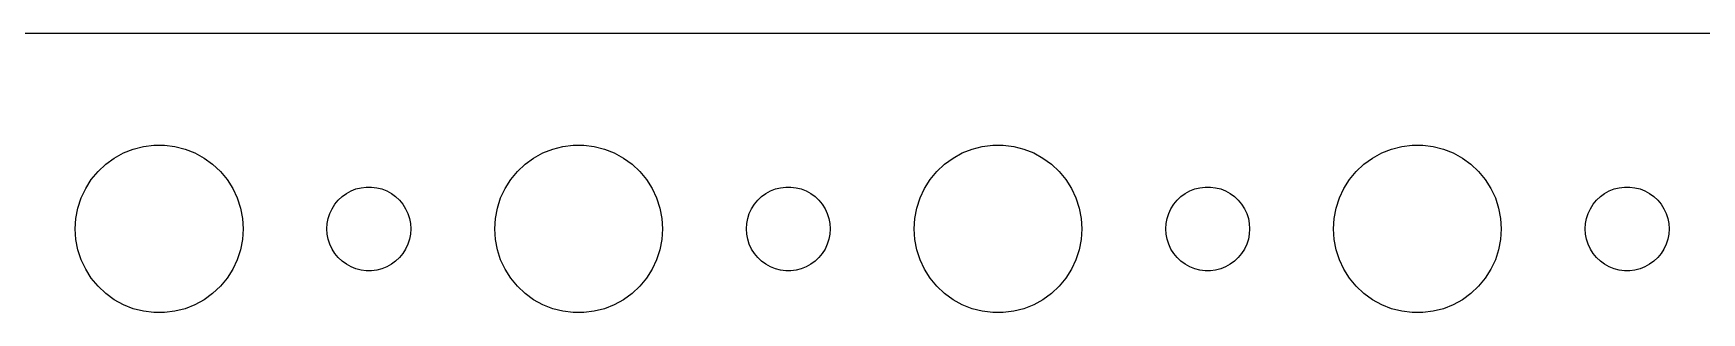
# Model space of a CAD drawing. Header units: metres. Extents: x -112 to 112, y -97 to 97.
# Drawn here: x -4.5 to 55.2, y 87 to 97 of the extents above; entities that cross this region are included whole.
import ezdxf

# ---------------------------------------------------------------- set-up
doc = ezdxf.new("R2010")
doc.units = ezdxf.units.M

msp = doc.modelspace()

# ---------------------------------------------------------------- linework, layer by layer
for p, q in [((107.314, 96.9901), (-107.314, 96.9901)), ((-1.91226, 92.3115), (-1.60747, 92.533)), ((-1.60747, 92.533), (-1.27733, 92.7145)), ((-1.27733, 92.7145), (-0.92705, 92.8532)), ((-0.92705, 92.8532), (-0.56213, 92.9469)), ((-0.56213, 92.9469), (-0.18837, 92.9941)), ((-0.18837, 92.9941), (0.18837, 92.9941)), ((0.18837, 92.9941), (0.56213, 92.9469)), ((0.56213, 92.9469), (0.92705, 92.8532)), ((0.92705, 92.8532), (1.27733, 92.7145)), ((1.27733, 92.7145), (1.60747, 92.533)), ((1.60747, 92.533), (1.91226, 92.3115)), ((13.0877, 92.3115), (13.3925, 92.533)), ((13.3925, 92.533), (13.7227, 92.7145)), ((13.7227, 92.7145), (14.0729, 92.8532)), ((14.0729, 92.8532), (14.4379, 92.9469)), ((14.4379, 92.9469), (14.8116, 92.9941)), ((14.8116, 92.9941), (15.1884, 92.9941)), ((15.1884, 92.9941), (15.5621, 92.9469)), ((15.5621, 92.9469), (15.927, 92.8532)), ((15.927, 92.8532), (16.2773, 92.7145)), ((16.2773, 92.7145), (16.6075, 92.533)), ((16.6075, 92.533), (16.9123, 92.3115)), ((28.0877, 92.3115), (28.3925, 92.533)), ((28.3925, 92.533), (28.7227, 92.7145)), ((28.7227, 92.7145), (29.0729, 92.8532)), ((29.0729, 92.8532), (29.4379, 92.9469)), ((29.4379, 92.9469), (29.8116, 92.9941)), ((29.8116, 92.9941), (30.1884, 92.9941)), ((30.1884, 92.9941), (30.5621, 92.9469)), ((30.5621, 92.9469), (30.927, 92.8532)), ((30.927, 92.8532), (31.2773, 92.7145)), ((31.2773, 92.7145), (31.6075, 92.533)), ((31.6075, 92.533), (31.9123, 92.3115)), ((43.0877, 92.3115), (43.3925, 92.533)), ((43.3925, 92.533), (43.7227, 92.7145)), ((43.7227, 92.7145), (44.0729, 92.8532)), ((44.0729, 92.8532), (44.4379, 92.9469)), ((44.4379, 92.9469), (44.8116, 92.9941)), ((44.8116, 92.9941), (45.1884, 92.9941)), ((45.1884, 92.9941), (45.5621, 92.9469)), ((45.5621, 92.9469), (45.927, 92.8532)), ((45.927, 92.8532), (46.2773, 92.7145)), ((46.2773, 92.7145), (46.6075, 92.533)), ((46.6075, 92.533), (46.9123, 92.3115)), ((-2.42705, 91.7634), (-2.1869, 92.0536)), ((-2.1869, 92.0536), (-1.91226, 92.3115)), ((1.91226, 92.3115), (2.1869, 92.0536)), ((2.1869, 92.0536), (2.42705, 91.7634)), ((12.5729, 91.7634), (12.8131, 92.0536)), ((12.8131, 92.0536), (13.0877, 92.3115)), ((16.9123, 92.3115), (17.1869, 92.0536)), ((17.1869, 92.0536), (17.427, 91.7634)), ((27.5729, 91.7634), (27.8131, 92.0536)), ((27.8131, 92.0536), (28.0877, 92.3115)), ((31.9123, 92.3115), (32.1869, 92.0536)), ((32.1869, 92.0536), (32.427, 91.7634)), ((42.5729, 91.7634), (42.8131, 92.0536)), ((42.8131, 92.0536), (43.0877, 92.3115)), ((46.9123, 92.3115), (47.1869, 92.0536)), ((47.1869, 92.0536), (47.427, 91.7634)), ((-2.78932, 91.1044), (-2.62891, 91.4453)), ((-2.62891, 91.4453), (-2.42705, 91.7634)), ((2.42705, 91.7634), (2.62891, 91.4453)), ((2.62891, 91.4453), (2.78932, 91.1044)), ((6.69626, 91.2665), (6.86133, 91.3572)), ((6.86133, 91.3572), (7.03647, 91.4266)), ((7.03647, 91.4266), (7.21892, 91.4734)), ((7.21892, 91.4734), (7.40581, 91.497)), ((7.40581, 91.497), (7.59418, 91.497)), ((7.59418, 91.497), (7.78107, 91.4734)), ((7.78107, 91.4734), (7.96352, 91.4266)), ((7.96352, 91.4266), (8.13866, 91.3572)), ((8.13866, 91.3572), (8.30373, 91.2665)), ((12.2107, 91.1044), (12.3711, 91.4453)), ((12.3711, 91.4453), (12.5729, 91.7634)), ((17.427, 91.7634), (17.6289, 91.4453)), ((17.6289, 91.4453), (17.7893, 91.1044)), ((21.6963, 91.2665), (21.8613, 91.3572)), ((21.8613, 91.3572), (22.0365, 91.4266)), ((22.0365, 91.4266), (22.2189, 91.4734)), ((22.2189, 91.4734), (22.4058, 91.497)), ((22.4058, 91.497), (22.5942, 91.497)), ((22.5942, 91.497), (22.7811, 91.4734)), ((22.7811, 91.4734), (22.9635, 91.4266)), ((22.9635, 91.4266), (23.1387, 91.3572)), ((23.1387, 91.3572), (23.3037, 91.2665)), ((27.2107, 91.1044), (27.3711, 91.4453)), ((27.3711, 91.4453), (27.5729, 91.7634)), ((32.427, 91.7634), (32.6289, 91.4453)), ((32.6289, 91.4453), (32.7893, 91.1044)), ((36.6963, 91.2665), (36.8613, 91.3572)), ((36.8613, 91.3572), (37.0365, 91.4266)), ((37.0365, 91.4266), (37.2189, 91.4734)), ((37.2189, 91.4734), (37.4058, 91.497)), ((37.4058, 91.497), (37.5942, 91.497)), ((37.5942, 91.497), (37.7811, 91.4734)), ((37.7811, 91.4734), (37.9635, 91.4266)), ((37.9635, 91.4266), (38.1387, 91.3572)), ((38.1387, 91.3572), (38.3037, 91.2665)), ((42.2107, 91.1044), (42.3711, 91.4453)), ((42.3711, 91.4453), (42.5729, 91.7634)), ((47.427, 91.7634), (47.6289, 91.4453)), ((47.6289, 91.4453), (47.7893, 91.1044)), ((51.6963, 91.2665), (51.8613, 91.3572)), ((51.8613, 91.3572), (52.0365, 91.4266)), ((52.0365, 91.4266), (52.2189, 91.4734)), ((52.2189, 91.4734), (52.4058, 91.497)), ((52.4058, 91.497), (52.5942, 91.497)), ((52.5942, 91.497), (52.7811, 91.4734)), ((52.7811, 91.4734), (52.9635, 91.4266)), ((52.9635, 91.4266), (53.1387, 91.3572)), ((53.1387, 91.3572), (53.3037, 91.2665)), ((-2.97633, 90.376), (-2.90575, 90.7461)), ((-2.90575, 90.7461), (-2.78932, 91.1044)), ((2.78932, 91.1044), (2.90575, 90.7461)), ((2.90575, 90.7461), (2.97633, 90.376)), ((6.10533, 90.5522), (6.18553, 90.7226)), ((6.18553, 90.7226), (6.28647, 90.8817)), ((6.28647, 90.8817), (6.40654, 91.0268)), ((6.40654, 91.0268), (6.54385, 91.1558)), ((6.54385, 91.1558), (6.69626, 91.2665)), ((8.30373, 91.2665), (8.45613, 91.1558)), ((8.45613, 91.1558), (8.59344, 91.0268)), ((8.59344, 91.0268), (8.71352, 90.8817)), ((8.71352, 90.8817), (8.81445, 90.7226)), ((8.81445, 90.7226), (8.89465, 90.5522)), ((12.0237, 90.376), (12.0942, 90.7461)), ((12.0942, 90.7461), (12.2107, 91.1044)), ((17.7893, 91.1044), (17.9057, 90.7461)), ((17.9057, 90.7461), (17.9763, 90.376)), ((21.1053, 90.5522), (21.1855, 90.7226)), ((21.1855, 90.7226), (21.2865, 90.8817)), ((21.2865, 90.8817), (21.4065, 91.0268)), ((21.4065, 91.0268), (21.5439, 91.1558)), ((21.5439, 91.1558), (21.6963, 91.2665)), ((23.3037, 91.2665), (23.4561, 91.1558)), ((23.4561, 91.1558), (23.5934, 91.0268)), ((23.5934, 91.0268), (23.7135, 90.8817)), ((23.7135, 90.8817), (23.8145, 90.7226)), ((23.8145, 90.7226), (23.8947, 90.5522)), ((27.0237, 90.376), (27.0942, 90.7461)), ((27.0942, 90.7461), (27.2107, 91.1044)), ((32.7893, 91.1044), (32.9057, 90.7461)), ((32.9057, 90.7461), (32.9763, 90.376)), ((36.1053, 90.5522), (36.1855, 90.7226)), ((36.1855, 90.7226), (36.2865, 90.8817)), ((36.2865, 90.8817), (36.4065, 91.0268)), ((36.4065, 91.0268), (36.5439, 91.1558)), ((36.5439, 91.1558), (36.6963, 91.2665)), ((38.3037, 91.2665), (38.4561, 91.1558)), ((38.4561, 91.1558), (38.5934, 91.0268)), ((38.5934, 91.0268), (38.7135, 90.8817)), ((38.7135, 90.8817), (38.8145, 90.7226)), ((38.8145, 90.7226), (38.8947, 90.5522)), ((42.0237, 90.376), (42.0942, 90.7461)), ((42.0942, 90.7461), (42.2107, 91.1044)), ((47.7893, 91.1044), (47.9057, 90.7461)), ((47.9057, 90.7461), (47.9763, 90.376)), ((51.1053, 90.5522), (51.1855, 90.7226)), ((51.1855, 90.7226), (51.2865, 90.8817)), ((51.2865, 90.8817), (51.4065, 91.0268)), ((51.4065, 91.0268), (51.5439, 91.1558)), ((51.5439, 91.1558), (51.6963, 91.2665)), ((53.3037, 91.2665), (53.4561, 91.1558)), ((53.4561, 91.1558), (53.5934, 91.0268)), ((53.5934, 91.0268), (53.7135, 90.8817)), ((53.7135, 90.8817), (53.8145, 90.7226)), ((53.8145, 90.7226), (53.8947, 90.5522)), ((-3, 90), (-2.97633, 90.376)), ((2.97633, 90.376), (3, 90)), ((6, 90), (6.01183, 90.188)), ((6.01183, 90.188), (6.04712, 90.373)), ((6.04712, 90.373), (6.10533, 90.5522)), ((8.89465, 90.5522), (8.95287, 90.373)), ((8.95287, 90.373), (8.98816, 90.188)), ((8.98816, 90.188), (9, 90)), ((12, 90), (12.0237, 90.376)), ((17.9763, 90.376), (18, 90)), ((21, 90), (21.0118, 90.188)), ((21.0118, 90.188), (21.0471, 90.373)), ((21.0471, 90.373), (21.1053, 90.5522)), ((23.8947, 90.5522), (23.9529, 90.373)), ((23.9529, 90.373), (23.9882, 90.188)), ((23.9882, 90.188), (24, 90)), ((27, 90), (27.0237, 90.376)), ((32.9763, 90.376), (33, 90)), ((36, 90), (36.0118, 90.188)), ((36.0118, 90.188), (36.0471, 90.373)), ((36.0471, 90.373), (36.1053, 90.5522)), ((38.8947, 90.5522), (38.9529, 90.373)), ((38.9529, 90.373), (38.9882, 90.188)), ((38.9882, 90.188), (39, 90)), ((42, 90), (42.0237, 90.376)), ((47.9763, 90.376), (48, 90)), ((51, 90), (51.0118, 90.188)), ((51.0118, 90.188), (51.0471, 90.373)), ((51.0471, 90.373), (51.1053, 90.5522)), ((53.8947, 90.5522), (53.9529, 90.373)), ((53.9529, 90.373), (53.9882, 90.188)), ((53.9882, 90.188), (54, 90)), ((-2.97633, 89.624), (-3, 90)), ((-2.90575, 89.2539), (-2.97633, 89.624)), ((2.97633, 89.624), (2.90575, 89.2539)), ((3, 90), (2.97633, 89.624)), ((6.01183, 89.812), (6, 90)), ((6.04712, 89.627), (6.01183, 89.812)), ((6.10533, 89.4478), (6.04712, 89.627)), ((8.95287, 89.627), (8.89465, 89.4478)), ((8.98816, 89.812), (8.95287, 89.627)), ((9, 90), (8.98816, 89.812)), ((12.0237, 89.624), (12, 90)), ((12.0942, 89.2539), (12.0237, 89.624)), ((17.9763, 89.624), (17.9057, 89.2539)), ((18, 90), (17.9763, 89.624)), ((21.0118, 89.812), (21, 90)), ((21.0471, 89.627), (21.0118, 89.812)), ((21.1053, 89.4478), (21.0471, 89.627)), ((23.9529, 89.627), (23.8947, 89.4478)), ((23.9882, 89.812), (23.9529, 89.627)), ((24, 90), (23.9882, 89.812)), ((27.0237, 89.624), (27, 90)), ((27.0942, 89.2539), (27.0237, 89.624)), ((32.9763, 89.624), (32.9057, 89.2539)), ((33, 90), (32.9763, 89.624)), ((36.0118, 89.812), (36, 90)), ((36.0471, 89.627), (36.0118, 89.812)), ((36.1053, 89.4478), (36.0471, 89.627)), ((38.9529, 89.627), (38.8947, 89.4478)), ((38.9882, 89.812), (38.9529, 89.627)), ((39, 90), (38.9882, 89.812)), ((42.0237, 89.624), (42, 90)), ((42.0942, 89.2539), (42.0237, 89.624)), ((47.9763, 89.624), (47.9057, 89.2539)), ((48, 90), (47.9763, 89.624)), ((51.0118, 89.812), (51, 90)), ((51.0471, 89.627), (51.0118, 89.812)), ((51.1053, 89.4478), (51.0471, 89.627)), ((53.9529, 89.627), (53.8947, 89.4478)), ((53.9882, 89.812), (53.9529, 89.627)), ((54, 90), (53.9882, 89.812)), ((-2.78932, 88.8956), (-2.90575, 89.2539)), ((2.90575, 89.2539), (2.78932, 88.8956)), ((6.18553, 89.2774), (6.10533, 89.4478)), ((6.28647, 89.1183), (6.18553, 89.2774)), ((6.40654, 88.9732), (6.28647, 89.1183)), ((6.54385, 88.8442), (6.40654, 88.9732)), ((8.59344, 88.9732), (8.45613, 88.8442)), ((8.71352, 89.1183), (8.59344, 88.9732)), ((8.81445, 89.2774), (8.71352, 89.1183)), ((8.89465, 89.4478), (8.81445, 89.2774)), ((12.2107, 88.8956), (12.0942, 89.2539)), ((17.9057, 89.2539), (17.7893, 88.8956)), ((21.1855, 89.2774), (21.1053, 89.4478)), ((21.2865, 89.1183), (21.1855, 89.2774)), ((21.4065, 88.9732), (21.2865, 89.1183)), ((21.5439, 88.8442), (21.4065, 88.9732)), ((23.5934, 88.9732), (23.4561, 88.8442)), ((23.7135, 89.1183), (23.5934, 88.9732)), ((23.8145, 89.2774), (23.7135, 89.1183)), ((23.8947, 89.4478), (23.8145, 89.2774)), ((27.2107, 88.8956), (27.0942, 89.2539)), ((32.9057, 89.2539), (32.7893, 88.8956)), ((36.1855, 89.2774), (36.1053, 89.4478)), ((36.2865, 89.1183), (36.1855, 89.2774)), ((36.4065, 88.9732), (36.2865, 89.1183)), ((36.5439, 88.8442), (36.4065, 88.9732)), ((38.5934, 88.9732), (38.4561, 88.8442)), ((38.7135, 89.1183), (38.5934, 88.9732)), ((38.8145, 89.2774), (38.7135, 89.1183)), ((38.8947, 89.4478), (38.8145, 89.2774)), ((42.2107, 88.8956), (42.0942, 89.2539)), ((47.9057, 89.2539), (47.7893, 88.8956)), ((51.1855, 89.2774), (51.1053, 89.4478)), ((51.2865, 89.1183), (51.1855, 89.2774)), ((51.4065, 88.9732), (51.2865, 89.1183)), ((51.5439, 88.8442), (51.4065, 88.9732)), ((53.5934, 88.9732), (53.4561, 88.8442)), ((53.7135, 89.1183), (53.5934, 88.9732)), ((53.8145, 89.2774), (53.7135, 89.1183)), ((53.8947, 89.4478), (53.8145, 89.2774)), ((-2.62891, 88.5547), (-2.78932, 88.8956)), ((-2.42705, 88.2366), (-2.62891, 88.5547)), ((2.62891, 88.5547), (2.42705, 88.2366)), ((2.78932, 88.8956), (2.62891, 88.5547)), ((6.69626, 88.7335), (6.54385, 88.8442)), ((6.86133, 88.6428), (6.69626, 88.7335)), ((7.03647, 88.5734), (6.86133, 88.6428)), ((7.21892, 88.5266), (7.03647, 88.5734)), ((7.40581, 88.503), (7.21892, 88.5266)), ((7.59418, 88.503), (7.40581, 88.503)), ((7.78107, 88.5266), (7.59418, 88.503)), ((7.96352, 88.5734), (7.78107, 88.5266)), ((8.13866, 88.6428), (7.96352, 88.5734)), ((8.30373, 88.7335), (8.13866, 88.6428)), ((8.45613, 88.8442), (8.30373, 88.7335)), ((12.3711, 88.5547), (12.2107, 88.8956)), ((12.5729, 88.2366), (12.3711, 88.5547)), ((17.6289, 88.5547), (17.427, 88.2366)), ((17.7893, 88.8956), (17.6289, 88.5547)), ((21.6963, 88.7335), (21.5439, 88.8442)), ((21.8613, 88.6428), (21.6963, 88.7335)), ((22.0365, 88.5734), (21.8613, 88.6428)), ((22.2189, 88.5266), (22.0365, 88.5734)), ((22.4058, 88.503), (22.2189, 88.5266)), ((22.5942, 88.503), (22.4058, 88.503)), ((22.7811, 88.5266), (22.5942, 88.503)), ((22.9635, 88.5734), (22.7811, 88.5266)), ((23.1387, 88.6428), (22.9635, 88.5734)), ((23.3037, 88.7335), (23.1387, 88.6428)), ((23.4561, 88.8442), (23.3037, 88.7335)), ((27.3711, 88.5547), (27.2107, 88.8956)), ((27.5729, 88.2366), (27.3711, 88.5547)), ((32.6289, 88.5547), (32.427, 88.2366)), ((32.7893, 88.8956), (32.6289, 88.5547)), ((36.6963, 88.7335), (36.5439, 88.8442)), ((36.8613, 88.6428), (36.6963, 88.7335)), ((37.0365, 88.5734), (36.8613, 88.6428)), ((37.2189, 88.5266), (37.0365, 88.5734)), ((37.4058, 88.503), (37.2189, 88.5266)), ((37.5942, 88.503), (37.4058, 88.503)), ((37.7811, 88.5266), (37.5942, 88.503)), ((37.9635, 88.5734), (37.7811, 88.5266)), ((38.1387, 88.6428), (37.9635, 88.5734)), ((38.3037, 88.7335), (38.1387, 88.6428)), ((38.4561, 88.8442), (38.3037, 88.7335)), ((42.3711, 88.5547), (42.2107, 88.8956)), ((42.5729, 88.2366), (42.3711, 88.5547)), ((47.6289, 88.5547), (47.427, 88.2366)), ((47.7893, 88.8956), (47.6289, 88.5547)), ((51.6963, 88.7335), (51.5439, 88.8442)), ((51.8613, 88.6428), (51.6963, 88.7335)), ((52.0365, 88.5734), (51.8613, 88.6428)), ((52.2189, 88.5266), (52.0365, 88.5734)), ((52.4058, 88.503), (52.2189, 88.5266)), ((52.5942, 88.503), (52.4058, 88.503)), ((52.7811, 88.5266), (52.5942, 88.503)), ((52.9635, 88.5734), (52.7811, 88.5266)), ((53.1387, 88.6428), (52.9635, 88.5734)), ((53.3037, 88.7335), (53.1387, 88.6428)), ((53.4561, 88.8442), (53.3037, 88.7335)), ((-2.1869, 87.9464), (-2.42705, 88.2366)), ((-1.91226, 87.6885), (-2.1869, 87.9464)), ((2.1869, 87.9464), (1.91226, 87.6885)), ((2.42705, 88.2366), (2.1869, 87.9464)), ((12.8131, 87.9464), (12.5729, 88.2366)), ((13.0877, 87.6885), (12.8131, 87.9464)), ((17.1869, 87.9464), (16.9123, 87.6885)), ((17.427, 88.2366), (17.1869, 87.9464)), ((27.8131, 87.9464), (27.5729, 88.2366)), ((28.0877, 87.6885), (27.8131, 87.9464)), ((32.1869, 87.9464), (31.9123, 87.6885)), ((32.427, 88.2366), (32.1869, 87.9464)), ((42.8131, 87.9464), (42.5729, 88.2366)), ((43.0877, 87.6885), (42.8131, 87.9464)), ((47.1869, 87.9464), (46.9123, 87.6885)), ((47.427, 88.2366), (47.1869, 87.9464)), ((-1.60747, 87.467), (-1.91226, 87.6885)), ((-1.27733, 87.2855), (-1.60747, 87.467)), ((-0.92705, 87.1468), (-1.27733, 87.2855)), ((-0.56213, 87.0531), (-0.92705, 87.1468)), ((0.92705, 87.1468), (0.56213, 87.0531)), ((1.27733, 87.2855), (0.92705, 87.1468)), ((1.60747, 87.467), (1.27733, 87.2855)), ((1.91226, 87.6885), (1.60747, 87.467)), ((13.3925, 87.467), (13.0877, 87.6885)), ((13.7227, 87.2855), (13.3925, 87.467)), ((14.0729, 87.1468), (13.7227, 87.2855)), ((14.4379, 87.0531), (14.0729, 87.1468)), ((15.927, 87.1468), (15.5621, 87.0531)), ((16.2773, 87.2855), (15.927, 87.1468)), ((16.6075, 87.467), (16.2773, 87.2855)), ((16.9123, 87.6885), (16.6075, 87.467)), ((28.3925, 87.467), (28.0877, 87.6885)), ((28.7227, 87.2855), (28.3925, 87.467)), ((29.0729, 87.1468), (28.7227, 87.2855)), ((29.4379, 87.0531), (29.0729, 87.1468)), ((30.927, 87.1468), (30.5621, 87.0531)), ((31.2773, 87.2855), (30.927, 87.1468)), ((31.6075, 87.467), (31.2773, 87.2855)), ((31.9123, 87.6885), (31.6075, 87.467)), ((43.3925, 87.467), (43.0877, 87.6885)), ((43.7227, 87.2855), (43.3925, 87.467)), ((44.0729, 87.1468), (43.7227, 87.2855)), ((44.4379, 87.0531), (44.0729, 87.1468)), ((45.927, 87.1468), (45.5621, 87.0531)), ((46.2773, 87.2855), (45.927, 87.1468)), ((46.6075, 87.467), (46.2773, 87.2855)), ((46.9123, 87.6885), (46.6075, 87.467)), ((-0.18837, 87.0059), (-0.56213, 87.0531)), ((0.18837, 87.0059), (-0.18837, 87.0059)), ((0.56213, 87.0531), (0.18837, 87.0059)), ((14.8116, 87.0059), (14.4379, 87.0531)), ((15.1884, 87.0059), (14.8116, 87.0059)), ((15.5621, 87.0531), (15.1884, 87.0059)), ((29.8116, 87.0059), (29.4379, 87.0531)), ((30.1884, 87.0059), (29.8116, 87.0059)), ((30.5621, 87.0531), (30.1884, 87.0059)), ((44.8116, 87.0059), (44.4379, 87.0531)), ((45.1884, 87.0059), (44.8116, 87.0059)), ((45.5621, 87.0531), (45.1884, 87.0059))]:
    msp.add_line(p, q)

doc.saveas('drawing.dxf')
